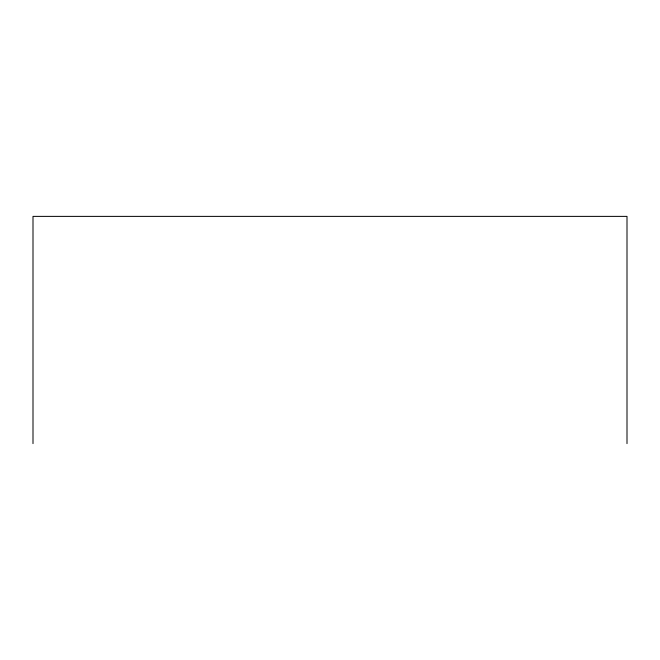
<?xml version="1.0" encoding="UTF-8"?>
<svg xmlns="http://www.w3.org/2000/svg" width="660" height="660" viewBox="0 0 660 660"><rect width="100%" height="100%" fill="white"/><g stroke="black" fill="none" stroke-linecap="round" stroke-linejoin="round"><path stroke-width="0.99" d="M627 443.619L627 216.381L33 216.381L33 443.619"/></g></svg>
